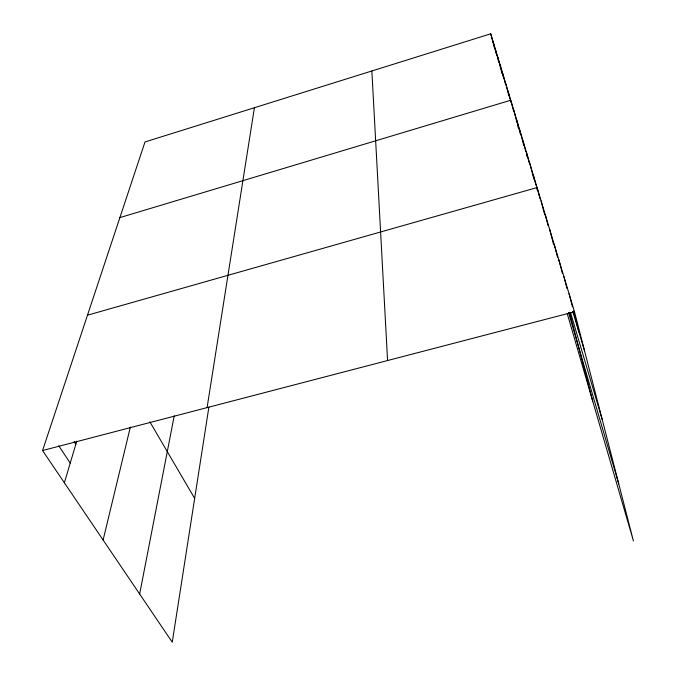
<?xml version="1.0" encoding="UTF-8"?>
<svg xmlns="http://www.w3.org/2000/svg" width="676" height="676" viewBox="0 0 676 676"><rect width="100%" height="100%" fill="white"/><g stroke="black" fill="none" stroke-linecap="round" stroke-linejoin="round"><path stroke-width="1.01" d="M208.892 407.07L172.253 642.2L42.563 450.537L144.994 141.952L490.734 33.8L574.507 311.788L633.437 540.994L567.223 313.596M207.084 407.628L254.413 107.729M139.653 594.027L174.231 415.816M103.107 540.023L130.375 427.012M64.381 482.782L76.743 441.2M119.88 217.604L510.752 100.242L513.684 111.413M87.491 315.193L537.074 187.565L539.98 198.744M42.563 450.537L574.507 311.788M58.77 445.788L70.228 463.094M74.123 441.572L75.847 444.225M149.852 421.816L194.663 498.406M572.809 311.602L584.537 350.802M570.662 312.929L602.223 419.602M568.465 312.422L618.777 483.982M507.963 90.964L510.862 102.017M505.259 81.999L508.91 95.899M502.64 73.312L505.572 84.466M500.105 64.913L503.544 77.951M497.654 56.767L502.099 73.633M495.271 48.875L498.753 62.065M492.973 41.219L496.674 55.271M490.734 33.8L494.663 48.697M529.747 163.262L533.896 179.157M526.283 151.787L529.19 162.908M522.954 140.726L525.835 151.72M526.351 153.722L527.136 156.722M519.743 130.062L523.739 145.34M516.641 119.77L520.334 133.873M513.65 109.842L517.047 122.787M517.562 124.773L518.348 127.764M549.596 229.13L553.467 244.07M545.245 214.698L548.135 225.818M541.07 200.848L544.712 214.85M569.564 312.278L592.666 400.969M533.339 175.177L535.958 185.224M536.482 187.235L537.268 190.252M569.057 293.705L572.454 306.896M573.501 310.96L578.994 332.279M563.852 276.442L566.961 288.491M572.918 311.577L573.696 314.585M558.883 259.964L562.314 273.214M554.143 244.213L557.531 257.303M371.868 70.988L387.576 360.553"/></g></svg>
